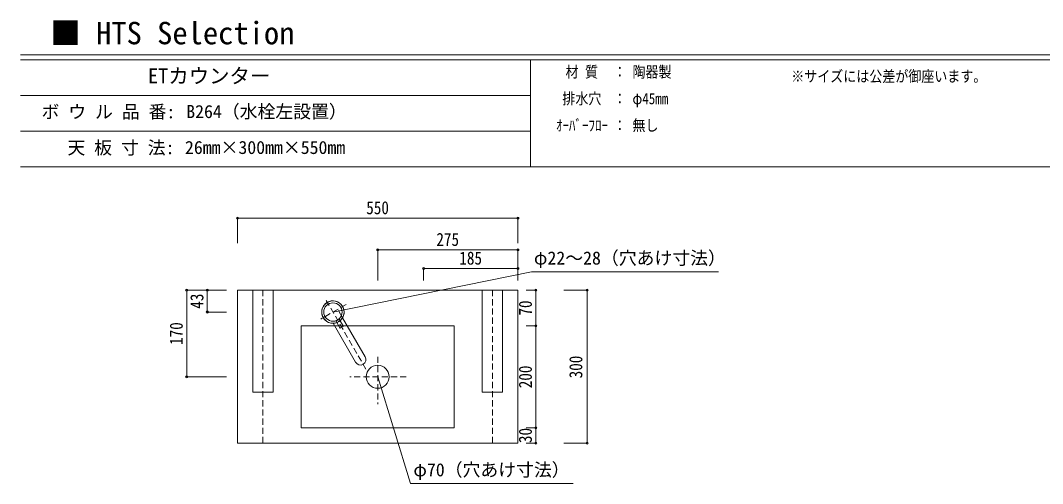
# Model space of a CAD drawing. Units: millimetres at full size, sheet at 1:10. Extents: x -2004 to 2004, y -1437 to 1347.
# Drawn here: x -2004 to 0, y 439 to 1347 of the extents above; entities that cross this region are included whole.
import ezdxf
from ezdxf.enums import TextEntityAlignment as Align

# ---------------------------------------------------------------- set-up
doc = ezdxf.new("R2010")
doc.units = ezdxf.units.MM
doc.header["$LTSCALE"] = 10
doc.header["$PDMODE"] = 32
doc.header["$PDSIZE"] = 4
doc.linetypes.add('DASHED1', pattern=[1.8, 1.2, -0.6])
for name, color, linetype, lineweight in [('2-0_アウトライン', 7, 'Continuous', 15), ('2-1_什器図', 7, 'Continuous', 15), ('F-0', 7, 'Continuous', 15)]:
    doc.layers.add(name, color=color, linetype=linetype, lineweight=lineweight)
doc.styles.add('ＭＳ ゴシック', font='')
doc.styles.get('ＭＳ ゴシック').set_extended_font_data('MS Gothic')

msp = doc.modelspace()

# ---------------------------------------------------------------- linework, layer by layer
at = {"layer": '2-0_アウトライン'}
for p, q in [((-1578.65, 818.26), (-1578.65, 518.26)), ((-1046.26, 818.26), (-1578.65, 818.26)), ((-1028.65, 818.26), (-1046.26, 818.26)), ((-1028.65, 817.03), (-1028.65, 818.26)), ((-1028.65, 518.26), (-1028.65, 818.26)), ((-1410.49, 764.26), (-1407.02, 766.26)), ((-1372.47, 764.11), (-1328.26, 687.55)), ((-1453.65, 748.26), (-1453.65, 548.26)), ((-1153.65, 748.26), (-1453.65, 748.26)), ((-1391.26, 753.26), (-1347.06, 676.7)), ((-1377.01, 743.29), (-1385.24, 757.53)), ((-1370.95, 746.79), (-1379.17, 761.03)), ((-1371.09, 747.75), (-1376.98, 744.35)), ((-1153.65, 548.26), (-1153.65, 748.26)), ((-1453.65, 548.26), (-1153.65, 548.26)), ((-1578.65, 518.26), (-1028.65, 518.26))]:
    msp.add_line(p, q, dxfattribs=at)
at = {"layer": '2-0_アウトライン', "color": 4, "linetype": 'DASHED1', "lineweight": 9}
for p, q in [((-1528.65, 818.26), (-1528.65, 518.26)), ((-1078.65, 518.26), (-1078.65, 818.26)), ((-1365.62, 790.17), (-1415.19, 761.55)), ((-1303.65, 687.63), (-1303.65, 594.45))]:
    msp.add_line(p, q, dxfattribs=at)
at = {"layer": '2-0_アウトライン', "color": 4, "lineweight": 9}
for p, q in [((-893.1, 818.26), (-938.57, 818.26)), ((-893.1, 518.26), (-893.1, 818.26)), ((-893.1, 518.26), (-938.57, 518.26))]:
    msp.add_line(p, q, dxfattribs=at)
at = {"layer": '2-0_アウトライン'}
for points in [[(-1548.65, 818.26), (-1508.65, 818.26), (-1508.65, 618.26), (-1548.65, 618.26)], [(-1098.65, 818.26), (-1058.65, 818.26), (-1058.65, 618.26), (-1098.65, 618.26)]]:
    msp.add_lwpolyline(points, close=True, dxfattribs=at)
for centre, radius in [((-1391.43, 775.26), 18), ((-1303.65, 648.26), 22.5)]:
    msp.add_circle(centre, radius, dxfattribs=at)
for centre, radius, start, end in [((-1391.43, 775.26), 22, 309.15413, 290.84587), ((-1378.31, 761.43), 1, 135.10073, 210.01569), ((-1386.1, 756.93), 1, 30.02051, 104.82082), ((-1376.93, 744.34), 0.1, 210, 300), ((-1371.04, 747.74), 0.1, 300, 30), ((-1337.66, 682.12), 10.85, 210, 30)]:
    msp.add_arc(centre, radius, start, end, dxfattribs=at)
at = {"layer": '2-0_アウトライン', "color": 6}
for p in [(-893.1, 818.26), (-893.1, 518.26)]:
    msp.add_point(p, dxfattribs=at)
at = {"layer": '2-1_什器図', "color": 4, "lineweight": 9}
for p, q in [((-1578.65, 959.42), (-1028.65, 959.42)), ((-1578.65, 959.42), (-1578.65, 910.09)), ((-1028.65, 959.42), (-1028.65, 910.09)), ((-1028.65, 897.26), (-1303.65, 897.26)), ((-1303.65, 897.26), (-1303.65, 837.09)), ((-1028.65, 897.26), (-1028.65, 837.09)), ((-1028.65, 860.59), (-1213.65, 860.59)), ((-1213.65, 860.59), (-1213.65, 837.09)), ((-1028.65, 860.59), (-1028.65, 837.09)), ((-1678.23, 818.26), (-1678.23, 648.26)), ((-1678.23, 818.26), (-1600.02, 818.26)), ((-1637.79, 818.26), (-1637.79, 775.26)), ((-1637.79, 818.26), (-1600.02, 818.26)), ((-993.69, 818.26), (-1012.8, 818.26)), ((-993.69, 818.26), (-993.69, 748.26)), ((-1637.79, 775.26), (-1600.02, 775.26)), ((-993.69, 748.26), (-1012.8, 748.26)), ((-993.69, 748.26), (-993.69, 548.26)), ((-1678.23, 648.26), (-1600.02, 648.26)), ((-993.69, 548.26), (-1012.8, 548.26)), ((-993.69, 548.26), (-993.69, 518.26)), ((-993.69, 518.26), (-1012.8, 518.26))]:
    msp.add_line(p, q, dxfattribs=at)
at = {"layer": '2-1_什器図'}
for p, q in [((-1391.43, 775.26), (-1002.19, 854.24)), ((-1002.19, 854.24), (-635.52, 854.24)), ((-1372.47, 764.11), (-1380.55, 778.11))]:
    msp.add_line(p, q, dxfattribs=at)
at = {"layer": '2-1_什器図', "color": 4, "linetype": 'DASHED1', "lineweight": 9}
for p, q in [((-1404.65, 798.16), (-1325.44, 660.95)), ((-1247.79, 648.26), (-1358.15, 648.26))]:
    msp.add_line(p, q, dxfattribs=at)
at = {"layer": '2-1_什器図'}
msp.add_lwpolyline([(-1303.65, 648.26), (-1239.31, 438.83), (-920.41, 438.83)], dxfattribs=at)
msp.add_circle((-1391.43, 775.26), 22, dxfattribs=at)
at = {"layer": '2-1_什器図', "color": 6}
for p in [(-1578.65, 959.42), (-1028.65, 959.42), (-1303.65, 897.26), (-1028.65, 897.26), (-1213.65, 860.59), (-1028.65, 860.59), (-1678.23, 818.26), (-1637.79, 818.26), (-993.69, 818.26), (-1637.79, 775.26), (-993.69, 748.26), (-1678.23, 648.26), (-993.69, 548.26), (-993.69, 518.26)]:
    msp.add_point(p, dxfattribs=at)
at = {"layer": 'F-0'}
for p, q in [((2004.07, 1280.07), (-2004.17, 1280.07)), ((2004.07, 1270.07), (-2004.17, 1270.07)), ((-1004.17, 1270.07), (-1004.17, 1060.07)), ((-1004.17, 1200.07), (-2004.17, 1200.07)), ((-1004.17, 1130.07), (-2004.17, 1130.07)), ((2004.07, 1060.07), (-2004.17, 1060.07))]:
    msp.add_line(p, q, dxfattribs=at)

# ---------------------------------------------------------------- texts
at = {"layer": '2-0_アウトライン', "style": 'ＭＳ ゴシック'}
for s, p in [('φ22～28（穴あけ寸法）', (-997.38, 860.75)), ('φ70（穴あけ寸法）', (-1233.73, 445.34))]:
    msp.add_text(s, height=25.66, dxfattribs=at).set_placement(p, align=Align.BOTTOM_LEFT)
at = {"layer": '2-0_アウトライン', "style": 'ＭＳ ゴシック', "width": 0.85}
msp.add_text('300', height=25.66, rotation=90, dxfattribs=at).set_placement((-894.78, 645.18), align=Align.BOTTOM_LEFT)
at = {"layer": '2-1_什器図', "style": 'ＭＳ ゴシック', "width": 0.85}
for s, p in [('550', (-1326.15, 959.42)), ('275', (-1188.65, 897.26)), ('185', (-1143.65, 860.59))]:
    msp.add_text(s, height=25.66, dxfattribs=at).set_placement(p, align=Align.BOTTOM_LEFT)
for s, p in [('43', (-1637.79, 781.76)), ('70', (-993.69, 768.26)), ('170', (-1678.23, 710.76)), ('200', (-993.69, 625.76)), ('30', (-993.69, 518.26))]:
    msp.add_text(s, height=25.66, rotation=90, dxfattribs=at).set_placement(p, align=Align.BOTTOM_LEFT)
at = {"layer": 'F-0', "style": 'ＭＳ ゴシック'}
for s, height, p in [('■ HTS Selection', 43.99, (-1945.82, 1287.22)), ('ETカウンター', 29.33, (-1754.17, 1215.07)), ('ボ ウ ル 品 番:', 25.66, (-1962.79, 1147.5)), ('B264（水栓左設置）', 25.66, (-1679.1, 1148.02)), ('天 板 寸 法:', 25.66, (-1911.97, 1077.14)), ('26mm×300mm×550mm', 25.66, (-1681.55, 1077.57))]:
    msp.add_text(s, height=height, dxfattribs=at).set_placement(p, align=Align.BOTTOM_LEFT)
at = {"layer": 'F-0', "style": 'ＭＳ ゴシック', "width": 0.85}
for s, p in [('材 質', (-935.42, 1228.82)), ('：', (-841.67, 1228.82)), ('陶器製', (-804.17, 1228.82)), ('※サイズには公差が御座います。', (-492.72, 1220.07)), ('排水穴', (-941.67, 1176.32)), ('：', (-841.67, 1176.32)), ('φ45mm', (-804.17, 1176.32)), ('ｵｰﾊﾞｰﾌﾛｰ', (-954.17, 1123.82)), ('：', (-841.67, 1123.82)), ('無し', (-804.17, 1123.82))]:
    msp.add_text(s, height=21.99, dxfattribs=at).set_placement(p, align=Align.BOTTOM_LEFT)

doc.saveas('drawing.dxf')
